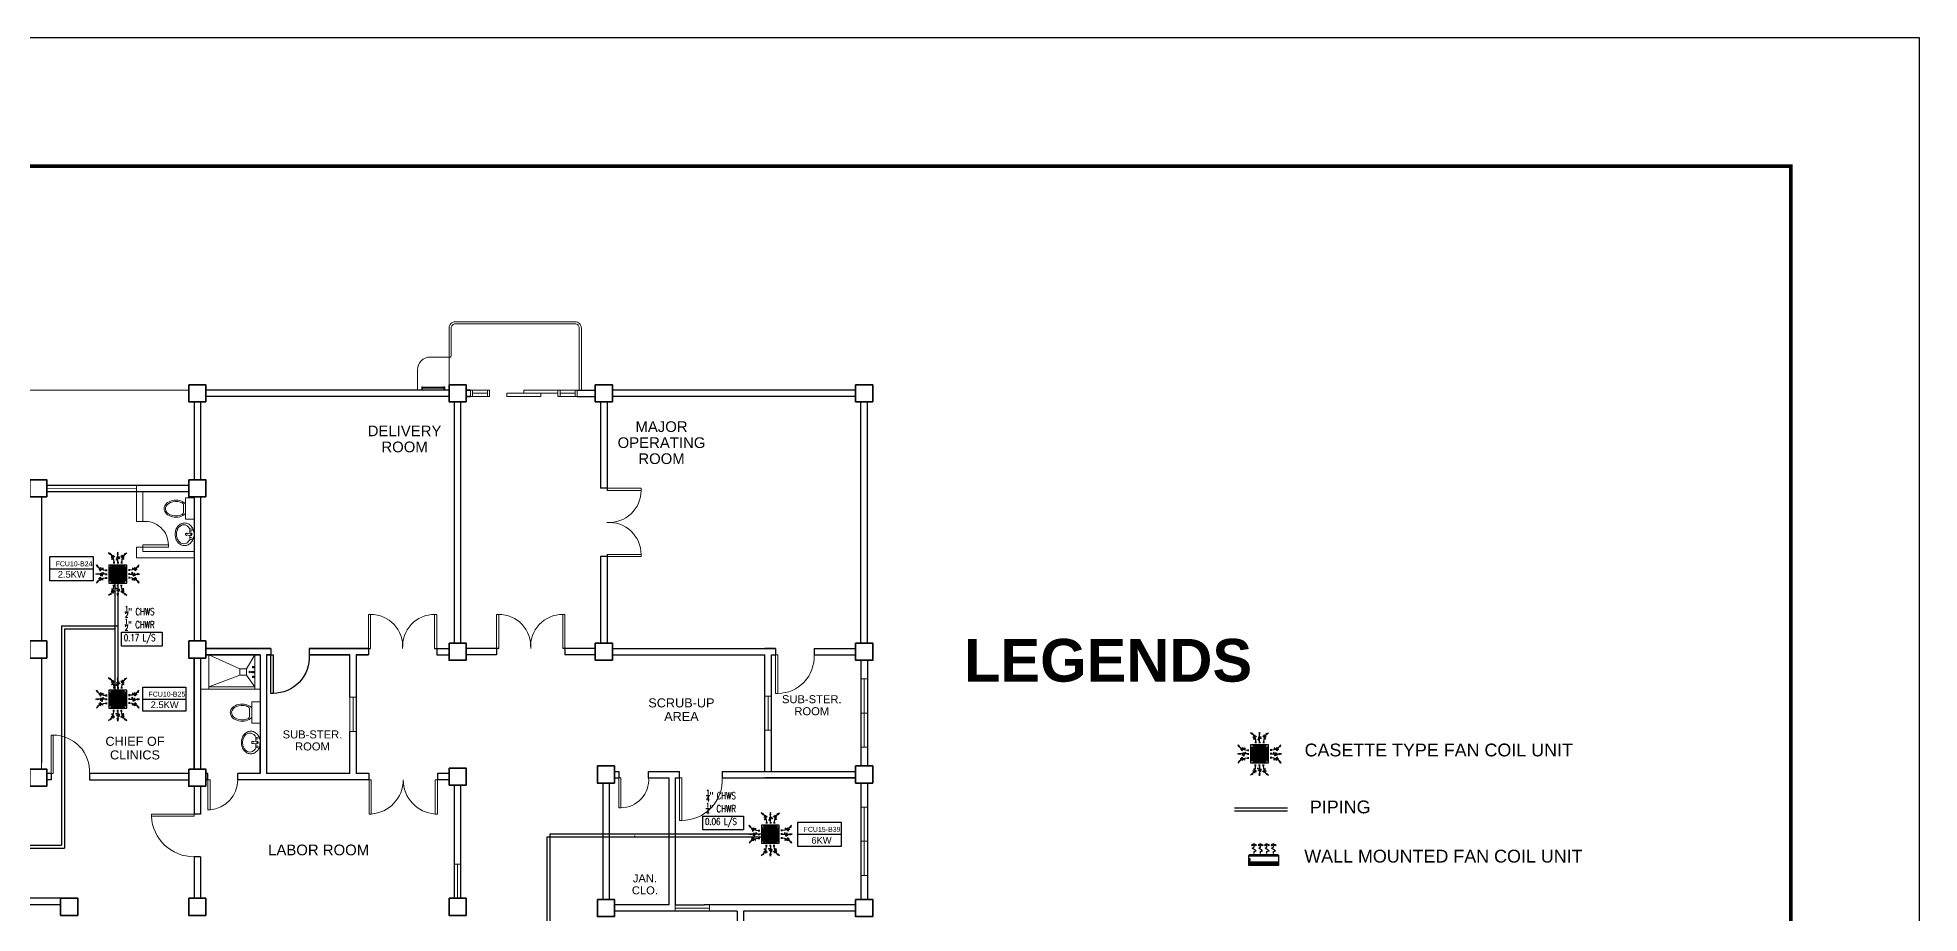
# Model space of a CAD drawing. Header units: millimetres. Extents: x 5 to 430, y 3 to 339.
# Drawn here: x 270.34 to 314.43, y 209.32 to 229.82 of the extents above; entities that cross this region are included whole.
import ezdxf

# ---------------------------------------------------------------- set-up
doc = ezdxf.new("R2010")
doc.units = ezdxf.units.MM
doc.header["$MEASUREMENT"] = 0
for name, color, linetype in [('.1', 1, 'Continuous'), ('AIR', 7, 'Continuous'), ('fcu line', 7, 'Continuous'), ('fcu return', 7, 'Continuous'), ('label', 7, 'Continuous'), ('Legends', 7, 'Continuous'), ('pipe label', 7, 'Continuous'), ('template', 7, 'Continuous')]:
    doc.layers.add(name, color=color, linetype=linetype)
doc.styles.add('Arch-Dim', font='simplex.shx', dxfattribs={"width": 0.75})
doc.styles.add('arial', font='arial.ttf')
doc.styles.get("Standard").update_dxf_attribs({"font": 'arial.ttf'})
doc.styles.add('SWISSLT175', font='swissl.ttf', dxfattribs={"height": 0.175})

# ---------------------------------------------------------------- blocks, each defined once
blk = doc.blocks.new('dr 900')
at = {"color": 8, "ltscale": 0.03}
blk.add_lwpolyline([(0, 0), (0.05, 0), (0.05, 0.9), (0, 0.9)], close=True, dxfattribs=at)
blk.add_arc((0.05, 0.049), 0.851, 356.7268, 90, dxfattribs=at)
blk = doc.blocks.new('FCU-13000P (CASSETTE SPLIT)')
at = {"layer": 'AIR', "ltscale": 3}
for p, q in [((0, 0.523), (0, 1)), ((-0.523, 0), (-1, 0)), ((-0.558, 0.193), (-0.487, 0.193)), ((-0.558, 0.162), (-0.487, 0.162)), ((-0.558, 0.016), (-0.487, 0.016)), ((-0.193, 0.558), (-0.193, 0.487)), ((-0.162, 0.558), (-0.162, 0.487)), ((-0.016, 0.558), (-0.016, 0.487)), ((0.016, 0.558), (0.016, 0.487)), ((0.162, 0.558), (0.162, 0.487)), ((0.193, 0.558), (0.193, 0.487)), ((0.558, 0.193), (0.487, 0.193)), ((0.558, 0.162), (0.487, 0.162)), ((0.558, 0.016), (0.487, 0.016)), ((0.523, 0), (1, 0)), ((-0.558, -0.016), (-0.487, -0.016)), ((-0.558, -0.162), (-0.487, -0.162)), ((-0.558, -0.193), (-0.487, -0.193)), ((-0.193, -0.558), (-0.193, -0.487)), ((-0.162, -0.558), (-0.162, -0.487)), ((-0.016, -0.558), (-0.016, -0.487)), ((0, -0.523), (0, -1)), ((0.016, -0.558), (0.016, -0.487)), ((0.162, -0.558), (0.162, -0.487)), ((0.193, -0.558), (0.193, -0.487)), ((0.558, -0.016), (0.487, -0.016)), ((0.558, -0.162), (0.487, -0.162)), ((0.558, -0.193), (0.487, -0.193))]:
    blk.add_line(p, q, dxfattribs=at)
at = {"layer": 'AIR'}
for p, q in [((0.295, -0.295), (-0.295, 0.295)), ((0.295, 0.295), (-0.295, -0.295))]:
    blk.add_line(p, q, dxfattribs=at)
at = {"layer": 'AIR', "ltscale": 3}
for points in [[(-0.335, 0.895), (-0.311, 0.932), (-0.416, 0.973)], [(-0.022, 0.89), (0.022, 0.89), (0, 1)], [(0.335, 0.895), (0.311, 0.932), (0.416, 0.973)], [(-0.89, 0.022), (-0.89, -0.022), (-1, 0)], [(-0.895, 0.335), (-0.932, 0.311), (-0.973, 0.416)], [(0.89, 0.022), (0.89, -0.022), (1, 0)], [(0.895, 0.335), (0.932, 0.311), (0.973, 0.416)], [(-0.895, -0.335), (-0.932, -0.311), (-0.973, -0.416)], [(0.895, -0.335), (0.932, -0.311), (0.973, -0.416)], [(-0.335, -0.895), (-0.311, -0.932), (-0.416, -0.973)], [(-0.022, -0.89), (0.022, -0.89), (0, -1)], [(0.335, -0.895), (0.311, -0.932), (0.416, -0.973)]]:
    blk.add_lwpolyline(points, close=True, dxfattribs=at)
at = {"layer": 'AIR'}
for points in [[(-0.323, 0.914, -0.171809), (-0.178, 0.558), (-0.178, 0.522)], [(0.323, 0.914, 0.171809), (0.178, 0.558), (0.178, 0.522)], [(-0.914, 0.323, 0.171809), (-0.558, 0.178), (-0.522, 0.178)], [(0.914, 0.323, -0.171809), (0.558, 0.178), (0.522, 0.178)], [(-0.914, -0.323, -0.171809), (-0.558, -0.178), (-0.522, -0.178)], [(-0.323, -0.914, 0.171809), (-0.178, -0.558), (-0.178, -0.522)], [(0.323, -0.914, -0.171809), (0.178, -0.558), (0.178, -0.522)], [(0.914, -0.323, 0.171809), (0.558, -0.178), (0.522, -0.178)]]:
    blk.add_lwpolyline(points, format="xyb", dxfattribs=at)
for points in [[(-0.41, -0.41), (0.41, -0.41), (0.41, 0.41), (-0.41, 0.41)], [(-0.373, 0.31), (-0.348, 0.31), (-0.348, -0.31), (-0.373, -0.31)], [(-0.31, 0.372), (0.31, 0.372), (0.31, 0.348), (-0.31, 0.348)], [(-0.26, -0.26), (0.26, -0.26), (0.26, 0.26), (-0.26, 0.26)], [(-0.21, -0.21), (0.21, -0.21), (0.21, 0.21), (-0.21, 0.21)], [(-0.16, -0.16), (0.16, -0.16), (0.16, 0.16), (-0.16, 0.16)], [(-0.11, -0.11), (0.11, -0.11), (0.11, 0.11), (-0.11, 0.11)], [(-0.06, -0.06), (0.06, -0.06), (0.06, 0.06), (-0.06, 0.06)], [(0.372, 0.31), (0.348, 0.31), (0.348, -0.31), (0.372, -0.31)], [(-0.31, -0.373), (0.31, -0.373), (0.31, -0.348), (-0.31, -0.348)]]:
    blk.add_lwpolyline(points, close=True, dxfattribs=at)
blk.add_lwpolyline([(-0.26, -0.31), (0.26, -0.31, 0.414214), (0.31, -0.26), (0.31, 0.26, 0.414214), (0.26, 0.31), (-0.26, 0.31, 0.414214), (-0.31, 0.26), (-0.31, -0.26, 0.414214)], format="xyb", close=True, dxfattribs=at)
at = {"layer": 'AIR', "ltscale": 3}
for points in [[(-0.268, 0.84), (-0.231, 0.852), (-0.134, 0.882), (-0.422, 0.704), (0.005, 0.903), (-0.358, 0.645), (-0.239, 0.678), (-0.199, 0.69)], [(0.268, 0.84), (0.231, 0.852), (0.134, 0.882), (0.422, 0.704), (-0.005, 0.903), (0.358, 0.645), (0.239, 0.678), (0.199, 0.69)], [(-0.84, 0.268), (-0.852, 0.231), (-0.882, 0.134), (-0.704, 0.422), (-0.903, -0.005), (-0.645, 0.358), (-0.678, 0.239), (-0.69, 0.199)], [(0.84, 0.268), (0.852, 0.231), (0.882, 0.134), (0.704, 0.422), (0.903, -0.005), (0.645, 0.358), (0.678, 0.239), (0.69, 0.199)], [(-0.84, -0.268), (-0.852, -0.231), (-0.882, -0.134), (-0.704, -0.422), (-0.903, 0.005), (-0.645, -0.358), (-0.678, -0.239), (-0.69, -0.199)], [(-0.268, -0.84), (-0.231, -0.852), (-0.134, -0.882), (-0.422, -0.704), (0.005, -0.903), (-0.358, -0.645), (-0.239, -0.678), (-0.199, -0.69)], [(0.268, -0.84), (0.231, -0.852), (0.134, -0.882), (0.422, -0.704), (-0.005, -0.903), (0.358, -0.645), (0.239, -0.678), (0.199, -0.69)], [(0.84, -0.268), (0.852, -0.231), (0.882, -0.134), (0.704, -0.422), (0.903, 0.005), (0.645, -0.358), (0.678, -0.239), (0.69, -0.199)]]:
    blk.add_open_spline(points, degree=3, knots=[0.0032834, 0.0032834, 0.0032834, 0.0032834, 0.0712567, 0.1924075, 0.3347111, 0.5062145, 0.5813292, 0.5813292, 0.5813292, 0.5813292], dxfattribs=at)
for points in [[(-0.8, 0), (-0.776, -0.077), (-0.755, 0.058), (-0.718, -0.098), (-0.663, 0.087), (-0.631, 0)], [(0, 0.8), (0.077, 0.776), (-0.058, 0.755), (0.098, 0.718), (-0.087, 0.663), (0, 0.631)], [(0.8, 0), (0.776, -0.077), (0.755, 0.058), (0.718, -0.098), (0.663, 0.087), (0.631, 0)], [(0, -0.8), (0.077, -0.776), (-0.058, -0.755), (0.098, -0.718), (-0.087, -0.663), (0, -0.631)]]:
    blk.add_spline(points, degree=3, dxfattribs=at)
for points in [[(-0.416, 0.973), (-0.335, 0.895), (-0.311, 0.932)], [(0, 1), (-0.022, 0.89), (0.022, 0.89)], [(0.416, 0.973), (0.335, 0.895), (0.311, 0.932)], [(-1, 0), (-0.89, 0.022), (-0.89, -0.022)], [(-0.973, 0.416), (-0.895, 0.335), (-0.932, 0.311)], [(1, 0), (0.89, 0.022), (0.89, -0.022)], [(0.973, 0.416), (0.895, 0.335), (0.932, 0.311)], [(-0.973, -0.416), (-0.895, -0.335), (-0.932, -0.311)], [(0.973, -0.416), (0.895, -0.335), (0.932, -0.311)], [(-0.416, -0.973), (-0.335, -0.895), (-0.311, -0.932)], [(0, -1), (-0.022, -0.89), (0.022, -0.89)], [(0.416, -0.973), (0.335, -0.895), (0.311, -0.932)]]:
    blk.add_solid(points, dxfattribs=at)
blk = doc.blocks.new('CARRIER-S30-32 (FCD)')
at = {"layer": 'AIR'}
for p, q in [((0.82, -0.05), (-0.83, -0.05)), ((0.82, -0.08), (-0.83, -0.08)), ((0.82, -0.1), (-0.83, -0.1)), ((0.82, -0.13), (-0.83, -0.13)), ((0.82, -0.15), (-0.83, -0.15)), ((-0.6, -0.03), (-0.6, -0.18)), ((-0.4, -0.03), (-0.4, -0.18)), ((-0.2, -0.03), (-0.2, -0.18)), ((0, -0.03), (0, -0.18)), ((0.2, -0.03), (0.2, -0.18)), ((0.4, -0.03), (0.4, -0.18)), ((0.6, -0.03), (0.6, -0.18))]:
    blk.add_line(p, q, dxfattribs=at)
for points in [[(-0.8, -0.62), (0.8, -0.62, 0.414214), (0.85, -0.57), (0.85, 0), (-0.85, 0), (-0.85, -0.57, 0.414214)], [(-0.8, -0.59), (0.8, -0.59, 0.414214), (0.82, -0.57), (0.82, -0.53), (-0.83, -0.53), (-0.83, -0.57, 0.414214)]]:
    blk.add_lwpolyline(points, format="xyb", close=True, dxfattribs=at)
for points in [[(-0.83, -0.03), (0.82, -0.03), (0.82, -0.18), (-0.83, -0.18)], [(-0.66, -1.13), (-0.56, -1.24), (-0.7, -1.18)], [(-0.46, -1.13), (-0.56, -1.24), (-0.43, -1.18)], [(-0.29, -1.13), (-0.19, -1.24), (-0.32, -1.18)], [(-0.09, -1.13), (-0.19, -1.24), (-0.05, -1.18)], [(0.09, -1.13), (0.19, -1.24), (0.05, -1.18)], [(0.29, -1.13), (0.19, -1.24), (0.32, -1.18)], [(0.46, -1.13), (0.56, -1.24), (0.43, -1.18)], [(0.66, -1.13), (0.56, -1.24), (0.7, -1.18)]]:
    blk.add_lwpolyline(points, close=True, dxfattribs=at)
for points in [[(-0.56, -0.68), (-0.56, -0.79), (-0.44, -0.84), (-0.67, -1), (-0.56, -1.04), (-0.56, -1.24)], [(-0.19, -0.68), (-0.19, -0.79), (-0.06, -0.84), (-0.29, -1), (-0.19, -1.04), (-0.19, -1.24)], [(0.19, -0.68), (0.19, -0.79), (0.31, -0.84), (0.08, -1), (0.19, -1.04), (0.19, -1.24)], [(0.56, -0.68), (0.56, -0.79), (0.69, -0.84), (0.46, -1), (0.56, -1.04), (0.56, -1.24)]]:
    blk.add_lwpolyline(points, dxfattribs=at)
for centre in [(-0.8, -0.29), (-0.8, -0.36)]:
    blk.add_circle(centre, 0.0187, dxfattribs=at)

msp = doc.modelspace()

# ---------------------------------------------------------------- linework, layer by layer
at = {"layer": '.1', "color": 0}
msp.add_line((314.427, 229.819), (215.151, 229.819), dxfattribs=at)
at = {"color": 8, "lineweight": 9}
for p, q in [((279.541, 222.344), (280.011, 222.344)), ((279.241, 221.569), (279.241, 222.044)), ((279.981, 222.171), (279.981, 221.696)), ((273.881, 221.569), (258.556, 221.569)), ((279.361, 221.647), (279.341, 221.647)), ((279.341, 221.647), (279.341, 221.567)), ((279.361, 221.567), (279.361, 221.647)), ((279.611, 221.637), (279.361, 221.637)), ((279.611, 221.617), (279.361, 221.617)), ((279.611, 221.637), (279.861, 221.637)), ((279.611, 221.617), (279.861, 221.617)), ((279.861, 221.567), (279.861, 221.647)), ((279.861, 221.647), (279.881, 221.647)), ((279.881, 221.647), (279.881, 221.567)), ((270.556, 219.344), (270.556, 219.344)), ((272.656, 219.269), (270.556, 219.271)), ((272.656, 219.194), (272.656, 219.344)), ((272.656, 219.194), (272.806, 219.194)), ((273.756, 218.703), (273.756, 218.884)), ((273.806, 219.044), (274.006, 219.044)), ((273.806, 218.544), (273.806, 219.044)), ((274.006, 219.071), (274.006, 217.794)), ((274.006, 219.044), (274.006, 218.544)), ((274.006, 218.544), (273.806, 218.544)), ((273.808, 218.208), (273.93, 218.222)), ((273.808, 218.179), (273.93, 218.166)), ((274.356, 215.369), (274.356, 214.569)), ((275.431, 215.369), (275.431, 214.569)), ((289.631, 214.606), (289.631, 215.246)), ((289.781, 214.606), (289.781, 215.246)), ((275.299, 214.949), (275.299, 214.988)), ((275.346, 214.981), (275.304, 214.99)), ((275.346, 214.956), (275.304, 214.948)), ((275.353, 214.981), (275.346, 214.981)), ((275.346, 214.981), (275.346, 214.956)), ((275.346, 214.981), (275.346, 214.956)), ((275.346, 214.956), (275.353, 214.956)), ((275.353, 214.956), (275.353, 214.981)), ((275.353, 214.976), (275.416, 214.976)), ((275.416, 214.961), (275.353, 214.961)), ((275.372, 215.096), (275.372, 215.069)), ((275.372, 215.096), (275.374, 215.096)), ((275.372, 215.069), (275.374, 215.069)), ((275.372, 214.982), (275.372, 214.976)), ((275.372, 214.982), (275.374, 214.982)), ((275.372, 214.961), (275.372, 214.956)), ((275.372, 214.956), (275.374, 214.956)), ((275.372, 214.868), (275.374, 214.868)), ((275.372, 214.868), (275.372, 214.842)), ((275.372, 214.842), (275.374, 214.842)), ((275.374, 215.096), (275.376, 215.099)), ((275.374, 215.096), (275.374, 215.069)), ((275.374, 215.069), (275.376, 215.066)), ((275.374, 214.982), (275.376, 214.985)), ((275.374, 214.982), (275.374, 214.976)), ((275.374, 214.961), (275.374, 214.956)), ((275.374, 214.956), (275.376, 214.952)), ((275.374, 214.868), (275.376, 214.872)), ((275.374, 214.868), (275.374, 214.842)), ((275.374, 214.842), (275.376, 214.838)), ((275.376, 215.099), (275.376, 215.066)), ((275.376, 215.099), (275.398, 215.099)), ((275.376, 215.066), (275.398, 215.066)), ((275.376, 214.985), (275.376, 214.976)), ((275.376, 214.985), (275.398, 214.985)), ((275.376, 214.961), (275.376, 214.952)), ((275.376, 214.952), (275.398, 214.952)), ((275.376, 214.872), (275.398, 214.872)), ((275.376, 214.872), (275.376, 214.838)), ((275.376, 214.838), (275.398, 214.838)), ((275.384, 215.096), (275.397, 215.096)), ((275.384, 215.088), (275.397, 215.088)), ((275.384, 215.076), (275.397, 215.076)), ((275.384, 215.069), (275.397, 215.069)), ((275.384, 214.982), (275.397, 214.982)), ((275.384, 214.956), (275.397, 214.956)), ((275.384, 214.868), (275.397, 214.868)), ((275.384, 214.861), (275.396, 214.861)), ((275.384, 214.849), (275.396, 214.849)), ((275.384, 214.842), (275.397, 214.842)), ((275.398, 215.099), (275.402, 215.097)), ((275.398, 215.096), (275.398, 215.088)), ((275.398, 215.069), (275.398, 215.077)), ((275.398, 215.066), (275.402, 215.068)), ((275.398, 214.985), (275.402, 214.983)), ((275.398, 214.982), (275.398, 214.976)), ((275.398, 214.956), (275.398, 214.961)), ((275.398, 214.952), (275.402, 214.954)), ((275.398, 214.872), (275.402, 214.87)), ((275.398, 214.868), (275.398, 214.861)), ((275.398, 214.842), (275.398, 214.849)), ((275.398, 214.838), (275.402, 214.841)), ((275.403, 214.983), (275.409, 214.983)), ((275.403, 214.955), (275.409, 214.955)), ((275.403, 214.869), (275.409, 214.869)), ((275.403, 214.841), (275.409, 214.841)), ((275.403, 215.096), (275.409, 215.096)), ((275.403, 215.068), (275.409, 215.068)), ((275.409, 215.096), (275.412, 215.096)), ((275.409, 215.096), (275.409, 215.068)), ((275.409, 215.068), (275.412, 215.069)), ((275.409, 214.983), (275.409, 214.976)), ((275.409, 214.983), (275.412, 214.982)), ((275.409, 214.961), (275.409, 214.955)), ((275.409, 214.955), (275.412, 214.956)), ((275.409, 214.869), (275.409, 214.841)), ((275.409, 214.869), (275.412, 214.868)), ((275.409, 214.841), (275.412, 214.842)), ((275.412, 215.096), (275.412, 215.069)), ((275.423, 215.094), (275.412, 215.094)), ((275.423, 215.071), (275.412, 215.071)), ((275.412, 214.982), (275.412, 214.976)), ((275.416, 214.98), (275.412, 214.98)), ((275.412, 214.961), (275.412, 214.956)), ((275.416, 214.957), (275.412, 214.957)), ((275.412, 214.868), (275.412, 214.842)), ((275.423, 214.867), (275.412, 214.867)), ((275.423, 214.844), (275.412, 214.844)), ((275.416, 214.951), (275.416, 214.986)), ((275.416, 214.986), (275.425, 214.986)), ((275.416, 214.976), (275.416, 214.961)), ((275.425, 214.951), (275.416, 214.951)), ((275.43, 215.099), (275.423, 215.096)), ((275.423, 215.096), (275.423, 215.069)), ((275.43, 215.065), (275.423, 215.069)), ((275.43, 214.872), (275.423, 214.869)), ((275.423, 214.869), (275.423, 214.842)), ((275.43, 214.838), (275.423, 214.842)), ((275.425, 214.986), (275.431, 214.998)), ((275.425, 214.951), (275.425, 214.986)), ((275.425, 214.986), (275.425, 214.951)), ((275.431, 214.94), (275.425, 214.951)), ((275.43, 215.099), (275.43, 215.065)), ((275.43, 215.099), (275.431, 215.099)), ((275.43, 215.065), (275.431, 215.065)), ((275.43, 214.872), (275.431, 214.872)), ((275.43, 214.872), (275.43, 214.838)), ((275.43, 214.838), (275.431, 214.838)), ((275.431, 215.099), (275.431, 215.065)), ((275.431, 214.998), (275.431, 214.94)), ((275.431, 214.872), (275.431, 214.838)), ((289.631, 214.008), (289.631, 214.808)), ((289.631, 214.808), (289.781, 214.808)), ((289.706, 214.808), (289.706, 213.208)), ((289.781, 214.808), (289.781, 213.208)), ((274.356, 214.569), (274.156, 214.569)), ((275.556, 214.269), (275.356, 214.269)), ((275.356, 214.269), (275.356, 213.769)), ((275.556, 213.769), (275.556, 214.269)), ((277.656, 213.568), (277.656, 214.381)), ((277.806, 214.381), (277.656, 214.381)), ((277.731, 214.381), (277.731, 213.581)), ((277.806, 213.981), (277.806, 214.481)), ((287.381, 213.593), (287.381, 214.469)), ((287.531, 214.406), (287.381, 214.406)), ((287.456, 214.406), (287.456, 213.606)), ((287.531, 214.006), (287.531, 214.506)), ((289.631, 213.406), (289.631, 214.606)), ((289.781, 213.47), (289.781, 214.67)), ((289.781, 213.406), (289.781, 214.606)), ((275.306, 214.109), (275.306, 213.928)), ((277.806, 213.981), (277.806, 213.481)), ((287.531, 214.006), (287.531, 213.506)), ((289.631, 214.008), (289.781, 214.008)), ((275.356, 213.769), (275.556, 213.769)), ((277.806, 213.581), (277.656, 213.581)), ((287.531, 213.606), (287.381, 213.606)), ((275.358, 213.333), (275.48, 213.347)), ((275.358, 213.304), (275.48, 213.291)), ((289.781, 213.208), (289.631, 213.208)), ((270.431, 212.696), (270.431, 212.844)), ((289.631, 211.731), (289.631, 212.371)), ((289.781, 211.731), (289.781, 212.371)), ((289.631, 211.008), (289.631, 211.808)), ((289.631, 211.808), (289.781, 211.808)), ((289.631, 211.731), (289.631, 210.531)), ((289.706, 211.808), (289.706, 210.208)), ((289.781, 211.808), (289.781, 210.208)), ((289.781, 211.731), (289.781, 210.531)), ((289.781, 210.47), (289.781, 211.67)), ((289.631, 211.008), (289.781, 211.008)), ((280.256, 210.472), (280.106, 210.472)), ((280.181, 210.472), (280.181, 209.672)), ((289.781, 210.208), (289.631, 210.208)), ((280.256, 209.672), (280.106, 209.672)), ((285.281, 209.369), (285.281, 209.519)), ((286.081, 209.444), (285.281, 209.444)), ((286.081, 209.369), (286.081, 209.519))]:
    msp.add_line(p, q, dxfattribs=at)
at = {"color": 8, "lineweight": 25}
for p, q in [((279.981, 221.569), (274.281, 221.569)), ((279.981, 221.419), (274.281, 221.419)), ((280.381, 221.569), (280.481, 221.569)), ((280.381, 221.569), (280.481, 221.569)), ((280.481, 221.569), (280.381, 221.569)), ((280.381, 221.419), (280.481, 221.419)), ((280.481, 221.419), (280.381, 221.419)), ((282.981, 221.569), (283.406, 221.569)), ((282.981, 221.419), (283.406, 221.419)), ((289.506, 221.569), (283.806, 221.569)), ((289.506, 221.419), (283.806, 221.419)), ((274.006, 221.296), (274.006, 219.471)), ((274.156, 221.296), (274.156, 219.471)), ((280.106, 215.646), (280.106, 221.296)), ((280.256, 215.646), (280.256, 221.296)), ((283.531, 221.296), (283.531, 219.271)), ((283.681, 221.296), (283.681, 219.221)), ((289.631, 215.646), (289.631, 221.296)), ((289.781, 215.646), (289.781, 221.296)), ((270.556, 219.344), (273.881, 219.344)), ((270.556, 219.194), (273.881, 219.194)), ((283.681, 219.271), (283.531, 219.271)), ((270.431, 219.071), (270.431, 215.696)), ((274.006, 219.071), (274.006, 215.696)), ((274.156, 219.071), (274.156, 215.696)), ((274.156, 219.071), (274.156, 215.696)), ((274.006, 217.644), (274.006, 215.696)), ((283.531, 217.671), (283.531, 215.646)), ((283.681, 217.671), (283.531, 217.671)), ((283.681, 217.721), (283.681, 215.646)), ((270.431, 215.296), (270.431, 212.844)), ((274.006, 215.296), (274.006, 212.696)), ((274.006, 212.696), (274.006, 215.296)), ((274.156, 215.296), (274.156, 212.696)), ((274.156, 215.296), (274.156, 212.696)), ((274.281, 215.519), (275.806, 215.519)), ((275.806, 215.519), (274.281, 215.519)), ((274.281, 215.369), (275.556, 215.369)), ((275.556, 215.369), (274.281, 215.369)), ((275.556, 215.369), (275.556, 212.594)), ((275.706, 215.369), (275.806, 215.369)), ((275.706, 215.369), (275.706, 212.594)), ((275.806, 215.369), (275.706, 215.369)), ((275.806, 215.519), (275.806, 215.369)), ((276.706, 215.519), (278.143, 215.519)), ((278.106, 215.519), (276.706, 215.519)), ((276.706, 215.519), (276.706, 215.369)), ((276.706, 215.369), (277.656, 215.369)), ((277.656, 215.369), (276.706, 215.369)), ((277.656, 214.381), (277.656, 215.369)), ((277.806, 215.369), (278.093, 215.369)), ((278.093, 215.369), (277.806, 215.369)), ((277.806, 215.369), (277.806, 212.594)), ((278.093, 215.519), (278.093, 215.369)), ((279.643, 215.519), (279.981, 215.519)), ((279.693, 215.519), (279.693, 215.369)), ((279.693, 215.369), (279.981, 215.369)), ((281.143, 215.519), (280.381, 215.519)), ((281.093, 215.369), (280.381, 215.369)), ((281.093, 215.519), (281.093, 215.369)), ((283.406, 215.519), (282.643, 215.519)), ((282.693, 215.519), (282.693, 215.369)), ((283.406, 215.369), (282.693, 215.369)), ((283.806, 215.519), (287.631, 215.519)), ((283.806, 215.369), (287.381, 215.369)), ((283.981, 215.519), (287.631, 215.519)), ((283.981, 215.369), (287.381, 215.369)), ((287.631, 215.519), (287.381, 215.519)), ((287.381, 212.644), (287.381, 215.369)), ((287.381, 214.394), (287.381, 215.369)), ((287.531, 215.369), (287.631, 215.369)), ((287.531, 215.369), (287.631, 215.369)), ((287.531, 212.644), (287.531, 215.369)), ((287.531, 214.394), (287.531, 215.369)), ((287.631, 215.519), (287.631, 215.369)), ((288.531, 215.519), (289.506, 215.519)), ((288.531, 215.519), (289.506, 215.519)), ((288.531, 215.519), (288.531, 215.369)), ((288.531, 215.369), (289.506, 215.369)), ((288.531, 215.369), (289.506, 215.369)), ((289.631, 215.246), (289.631, 212.771)), ((289.781, 215.246), (289.781, 212.771)), ((277.656, 212.594), (277.656, 213.568)), ((289.631, 213.406), (289.631, 212.771)), ((289.781, 213.406), (289.781, 212.771)), ((275.556, 212.594), (275.556, 213.319)), ((270.656, 212.594), (270.556, 212.594)), ((270.556, 212.594), (270.556, 212.594)), ((270.656, 212.594), (270.656, 212.444)), ((273.881, 212.594), (271.556, 212.594)), ((271.556, 212.594), (271.556, 212.444)), ((274.331, 212.594), (274.281, 212.594)), ((274.331, 212.444), (274.331, 212.594)), ((275.556, 212.594), (275.031, 212.594)), ((275.556, 212.594), (275.456, 212.594)), ((277.656, 212.594), (275.706, 212.594)), ((278.106, 212.594), (277.806, 212.594)), ((278.106, 212.444), (278.106, 212.594)), ((279.981, 212.594), (279.706, 212.594)), ((279.706, 212.594), (279.706, 212.444)), ((283.856, 212.644), (283.956, 212.644)), ((283.856, 212.644), (283.956, 212.644)), ((283.856, 212.494), (283.956, 212.494)), ((283.856, 212.494), (283.956, 212.494)), ((284.656, 212.644), (285.381, 212.644)), ((284.656, 212.494), (284.656, 212.644)), ((284.656, 212.494), (285.131, 212.494)), ((284.731, 212.644), (285.381, 212.644)), ((284.731, 212.494), (285.131, 212.494)), ((285.281, 212.494), (285.381, 212.494)), ((285.281, 212.494), (285.381, 212.494)), ((285.381, 212.494), (285.381, 212.644)), ((285.381, 212.494), (285.381, 212.644)), ((286.381, 212.644), (287.381, 212.644)), ((286.381, 212.644), (287.381, 212.644)), ((286.381, 212.644), (286.381, 212.494)), ((286.381, 212.494), (289.506, 212.494)), ((286.381, 212.494), (289.506, 212.494)), ((287.381, 212.644), (289.506, 212.644)), ((289.506, 212.494), (287.381, 212.494)), ((287.531, 212.644), (289.506, 212.644)), ((270.656, 212.444), (270.556, 212.444)), ((270.556, 212.444), (270.556, 212.444)), ((271.556, 212.444), (273.881, 212.444)), ((274.006, 212.296), (274.006, 211.644)), ((274.156, 212.296), (274.156, 211.644)), ((274.331, 212.444), (274.281, 212.444)), ((278.106, 212.444), (275.031, 212.444)), ((279.981, 212.444), (279.706, 212.444)), ((280.106, 209.672), (280.106, 212.321)), ((280.256, 209.672), (280.256, 212.321)), ((289.631, 212.371), (289.631, 209.646)), ((289.781, 212.371), (289.781, 209.646)), ((274.156, 211.644), (274.006, 211.644)), ((274.006, 210.644), (274.006, 209.672)), ((274.156, 210.644), (274.006, 210.644)), ((274.156, 210.644), (274.156, 209.672)), ((289.631, 210.531), (289.631, 209.646)), ((289.781, 210.531), (289.781, 209.646)), ((270.881, 209.522), (269.2, 209.522)), ((270.881, 209.672), (269.25, 209.672)), ((285.131, 209.519), (283.856, 209.519)), ((285.281, 209.519), (285.957, 209.519)), ((289.506, 209.519), (285.957, 209.519)), ((285.081, 209.369), (283.856, 209.369)), ((285.957, 209.369), (285.081, 209.369)), ((286.731, 209.369), (285.957, 209.369)), ((286.731, 209.369), (286.731, 207.544)), ((289.506, 209.369), (286.881, 209.369)), ((286.881, 209.369), (286.881, 207.544))]:
    msp.add_line(p, q, dxfattribs=at)
at = {"color": 8, "lineweight": 13}
for p, q in [((280.481, 221.569), (280.481, 221.419)), ((280.881, 221.569), (280.531, 221.569)), ((280.531, 221.494), (280.881, 221.494)), ((280.881, 221.419), (280.531, 221.419)), ((282.581, 221.569), (282.931, 221.569)), ((282.931, 221.494), (282.581, 221.494)), ((282.581, 221.419), (282.931, 221.419)), ((274.331, 212.444), (274.331, 211.744)), ((274.331, 212.444), (274.381, 212.444)), ((274.381, 211.744), (274.381, 212.444)), ((278.106, 212.444), (278.106, 211.644)), ((278.156, 212.444), (278.106, 212.444)), ((278.156, 211.644), (278.156, 212.444)), ((279.656, 211.644), (279.656, 212.444)), ((279.656, 212.444), (279.706, 212.444)), ((279.706, 212.444), (279.706, 211.644)), ((274.006, 211.644), (273.006, 211.644)), ((273.006, 211.644), (273.006, 211.594)), ((274.006, 211.594), (274.006, 211.644)), ((274.331, 211.744), (274.381, 211.744)), ((278.106, 211.644), (278.156, 211.644)), ((279.706, 211.644), (279.656, 211.644)), ((273.006, 211.594), (274.006, 211.594))]:
    msp.add_line(p, q, dxfattribs=at)
at = {"color": 8, "lineweight": 9, "ltscale": 0.4}
for p, q in [((272.656, 218.494), (272.656, 219.194)), ((272.806, 218.494), (272.806, 219.194)), ((272.806, 218.494), (272.656, 218.494)), ((272.806, 217.894), (272.656, 217.894)), ((272.656, 217.894), (272.656, 217.644)), ((272.806, 217.894), (272.806, 217.794)), ((274.006, 217.794), (272.806, 217.794)), ((274.006, 217.794), (272.806, 217.794)), ((274.006, 217.644), (272.656, 217.644))]:
    msp.add_line(p, q, dxfattribs=at)
at = {"color": 8, "lineweight": 13, "ltscale": 0.4}
msp.add_line((272.806, 217.944), (272.806, 217.894), dxfattribs=at)
at = {"color": 8, "lineweight": 9, "ltscale": 0.3}
for p, q in [((275.081, 215.044), (274.356, 215.369)), ((275.231, 215.044), (275.431, 215.369)), ((275.081, 214.894), (274.356, 214.619)), ((275.231, 214.894), (275.431, 214.619))]:
    msp.add_line(p, q, dxfattribs=at)
at = {"color": 8, "lineweight": 25, "ltscale": 0.3}
for p, q in [((275.031, 212.444), (275.031, 212.594)), ((283.956, 212.644), (283.956, 212.494)), ((285.131, 212.494), (285.131, 209.519)), ((285.281, 212.494), (285.281, 209.519)), ((283.581, 212.371), (283.581, 209.646)), ((283.731, 212.371), (283.731, 209.646))]:
    msp.add_line(p, q, dxfattribs=at)
at = {"color": 8, "lineweight": 9, "transparency": 33554687}
for points in [[(283.081, 221.569), (283.081, 223.019, 0.414214), (282.931, 223.169), (280.131, 223.169, 0.414214), (279.981, 223.019), (279.981, 221.694), (279.981, 222.344)], [(283.031, 221.569), (283.031, 223.019, 0.414214), (282.931, 223.119), (280.131, 223.119, 0.414214), (280.031, 223.019), (280.031, 222.364)]]:
    msp.add_lwpolyline(points, format="xyb", dxfattribs=at)
at = {"color": 8, "lineweight": 35}
for points in [[(273.881, 221.696), (274.281, 221.696), (274.281, 221.296), (273.881, 221.296)], [(279.981, 221.696), (280.381, 221.696), (280.381, 221.296), (279.981, 221.296)], [(283.406, 221.696), (283.806, 221.696), (283.806, 221.296), (283.406, 221.296)], [(289.506, 221.696), (289.906, 221.696), (289.906, 221.296), (289.506, 221.296)], [(270.156, 219.471), (270.556, 219.471), (270.556, 219.071), (270.156, 219.071)], [(273.881, 219.471), (274.281, 219.471), (274.281, 219.071), (273.881, 219.071)], [(270.156, 215.696), (270.556, 215.696), (270.556, 215.296), (270.156, 215.296)], [(273.881, 215.696), (274.281, 215.696), (274.281, 215.296), (273.881, 215.296)], [(279.981, 215.646), (280.381, 215.646), (280.381, 215.246), (279.981, 215.246)], [(283.406, 215.646), (283.806, 215.646), (283.806, 215.246), (283.406, 215.246)], [(289.506, 215.646), (289.906, 215.646), (289.906, 215.246), (289.506, 215.246)], [(270.156, 212.696), (270.556, 212.696), (270.556, 212.296), (270.156, 212.296)], [(273.881, 212.696), (274.281, 212.696), (274.281, 212.296), (273.881, 212.296)], [(279.981, 212.721), (280.381, 212.721), (280.381, 212.321), (279.981, 212.321)], [(283.456, 212.771), (283.856, 212.771), (283.856, 212.371), (283.456, 212.371)], [(289.506, 212.771), (289.906, 212.771), (289.906, 212.371), (289.506, 212.371)], [(270.881, 209.672), (271.281, 209.672), (271.281, 209.272), (270.881, 209.272)], [(273.881, 209.672), (274.281, 209.672), (274.281, 209.272), (273.881, 209.272)], [(279.981, 209.672), (280.381, 209.672), (280.381, 209.272), (279.981, 209.272)], [(283.456, 209.646), (283.856, 209.646), (283.856, 209.246), (283.456, 209.246)], [(289.506, 209.646), (289.906, 209.646), (289.906, 209.246), (289.506, 209.246)]]:
    msp.add_lwpolyline(points, close=True, dxfattribs=at)
at = {"color": 8, "lineweight": 13}
for points in [[(280.531, 221.569), (280.531, 221.419), (280.481, 221.419), (280.481, 221.569)], [(280.931, 221.569), (280.931, 221.419), (280.881, 221.419), (280.881, 221.569)], [(282.131, 221.494), (281.331, 221.494), (281.331, 221.419), (282.131, 221.419)], [(282.531, 221.569), (281.731, 221.569), (281.731, 221.494), (282.531, 221.494)], [(282.531, 221.569), (282.531, 221.419), (282.581, 221.419), (282.581, 221.569)], [(282.931, 221.569), (282.931, 221.419), (282.981, 221.419), (282.981, 221.569)], [(285.381, 212.494), (285.431, 212.494), (285.431, 211.494), (285.381, 211.494)]]:
    msp.add_lwpolyline(points, close=True, dxfattribs=at)
at = {"color": 8, "lineweight": 9}
for points in [[(270.556, 219.344), (272.656, 219.344), (272.656, 219.194), (270.556, 219.194)], [(289.631, 214.808), (289.781, 214.808), (289.781, 213.208), (289.631, 213.208)], [(277.656, 214.381), (277.806, 214.381), (277.806, 213.581), (277.656, 213.581)], [(277.656, 214.381), (277.806, 214.381), (277.806, 213.581), (277.656, 213.581)], [(287.381, 214.406), (287.531, 214.406), (287.531, 213.606), (287.381, 213.606)], [(289.631, 211.808), (289.781, 211.808), (289.781, 210.208), (289.631, 210.208)], [(280.106, 210.472), (280.256, 210.472), (280.256, 209.672), (280.106, 209.672)], [(285.281, 209.519), (286.081, 209.519), (286.081, 209.369), (285.281, 209.369)]]:
    msp.add_lwpolyline(points, close=True, dxfattribs=at)
at = {"color": 8, "lineweight": 13, "ltscale": 0.03}
for points in [[(283.681, 219.271), (283.681, 219.221), (284.481, 219.221), (284.481, 219.271)], [(272.806, 217.894), (272.806, 217.944), (273.406, 217.944), (273.406, 217.894)], [(283.681, 217.671), (283.681, 217.721), (284.481, 217.721), (284.481, 217.671)], [(278.093, 215.519), (278.143, 215.519), (278.143, 216.319), (278.093, 216.319)], [(279.693, 215.519), (279.643, 215.519), (279.643, 216.319), (279.693, 216.319)], [(281.093, 215.519), (281.143, 215.519), (281.143, 216.319), (281.093, 216.319)], [(282.693, 215.519), (282.643, 215.519), (282.643, 216.319), (282.693, 216.319)], [(287.631, 215.369), (287.681, 215.369), (287.681, 214.469), (287.631, 214.469)], [(270.656, 212.594), (270.706, 212.594), (270.706, 213.494), (270.656, 213.494)], [(283.956, 212.494), (284.006, 212.494), (284.006, 211.794), (283.956, 211.794)]]:
    msp.add_lwpolyline(points, close=True, dxfattribs=at)
at = {"color": 8, "lineweight": 9}
for points in [[(273.785, 217.929, -0.11576), (273.702, 217.948, -0.104047), (273.629, 218.006, -0.090875), (273.581, 218.09, -0.083344), (273.564, 218.194, -0.083344), (273.581, 218.297, -0.090875), (273.629, 218.381, -0.104047), (273.702, 218.44, -0.11576), (273.785, 218.459, -0.11576), (273.867, 218.44, -0.104047), (273.941, 218.381, -0.090875), (273.989, 218.297, -0.083344), (274.006, 218.194, -0.083344), (273.989, 218.09, -0.090875), (273.941, 218.006, -0.104047), (273.867, 217.948, -0.11576)], [(275.335, 213.584, 0.11576), (275.252, 213.565, 0.104047), (275.179, 213.506, 0.090875), (275.131, 213.422, 0.083344), (275.114, 213.319, 0.083344), (275.131, 213.215, 0.090875), (275.179, 213.131, 0.104047), (275.252, 213.073, 0.11576), (275.335, 213.054, 0.11576), (275.417, 213.073, 0.104047), (275.491, 213.131, 0.090875), (275.539, 213.215, 0.083344), (275.556, 213.319, 0.083344), (275.539, 213.422, 0.090875), (275.491, 213.506, 0.104047), (275.417, 213.565, 0.11576)]]:
    msp.add_lwpolyline(points, format="xyb", close=True, dxfattribs=at)
for points in [[(273.764, 217.971, -0.124838), (273.701, 217.987, -0.105788), (273.644, 218.037, -0.086697), (273.607, 218.106, -0.076776), (273.594, 218.194, -0.076776), (273.607, 218.281, -0.086697), (273.644, 218.351, -0.105788), (273.701, 218.4, -0.124838), (273.764, 218.416, -0.124838), (273.827, 218.4, -0.105788), (273.884, 218.351, -0.040067), (273.904, 218.32), (273.904, 218.218, -0.040067)], [(273.904, 218.169), (273.904, 218.067, -0.040067), (273.884, 218.037, -0.105788), (273.827, 217.987, -0.124838), (273.764, 217.971, -0.124838)], [(275.314, 213.541, 0.124838), (275.251, 213.525, 0.105788), (275.194, 213.476, 0.086697), (275.157, 213.406, 0.076776), (275.144, 213.319, 0.076776), (275.157, 213.231, 0.086697), (275.194, 213.162, 0.105788), (275.251, 213.112, 0.124838), (275.314, 213.096, 0.124838), (275.377, 213.112, 0.105788), (275.434, 213.162, 0.040067), (275.454, 213.192), (275.454, 213.294, 0.040067)], [(275.454, 213.343), (275.454, 213.445, 0.040067), (275.434, 213.476, 0.105788), (275.377, 213.525, 0.124838), (275.314, 213.541, 0.124838)]]:
    msp.add_lwpolyline(points, format="xyb", dxfattribs=at)
at = {"color": 8, "lineweight": 9, "ltscale": 0.03}
msp.add_lwpolyline([(275.231, 214.894), (275.231, 215.044), (275.081, 215.044), (275.081, 214.894)], close=True, dxfattribs=at)
at = {"color": 8, "lineweight": 9, "ltscale": 0.3}
msp.add_lwpolyline([(275.431, 214.619), (274.356, 214.619), (274.356, 214.569), (275.556, 214.569), (275.556, 214.569)], dxfattribs=at)
at = {"color": 8, "lineweight": 9}
for centre, radius in [((273.933, 218.295), 0.0255), ((273.933, 218.092), 0.0255), ((273.939, 218.194), 0.0095), ((275.483, 213.42), 0.0255), ((275.483, 213.217), 0.0255), ((275.489, 213.319), 0.0095)]:
    msp.add_circle(centre, radius, dxfattribs=at)
for centre, radius, start, end in [((279.541, 222.044), 0.3, 90, 180), ((280.011, 222.364), 0.02, 270, 0), ((273.706, 218.884), 0.05, 0, 61.9916), ((273.706, 218.703), 0.05, 298.1501, 0), ((273.831, 218.194), 0.025, 161.3793, 198.6207), ((273.902, 218.194), 0.0948, 171.2026, 188.7974), ((273.831, 218.194), 0.025, 48.7978, 143.6932), ((273.831, 218.194), 0.025, 216.3068, 311.2022), ((273.933, 218.194), 0.028, 263.7545, 96.2455), ((275.256, 213.928), 0.05, 298.0084, 360), ((275.256, 214.109), 0.05, 0, 61.8499), ((275.381, 213.319), 0.025, 161.3793, 198.6207), ((275.452, 213.319), 0.0948, 171.2026, 188.7974), ((275.381, 213.319), 0.025, 48.7978, 143.6932), ((275.381, 213.319), 0.025, 216.3068, 311.2022), ((275.483, 213.319), 0.028, 263.7545, 96.2455)]:
    msp.add_arc(centre, radius, start, end, dxfattribs=at)
at = {"color": 8, "lineweight": 13, "ltscale": 0.03}
for centre, radius, start, end in [((283.729, 219.221), 0.752, 266.3048, 0), ((272.854, 217.944), 0.552, 0, 94.9791), ((283.729, 217.721), 0.752, 0, 93.6952), ((278.143, 215.567), 0.752, 356.3048, 90), ((279.643, 215.567), 0.752, 90, 183.6952), ((281.143, 215.567), 0.752, 356.3048, 90), ((282.643, 215.567), 0.752, 90, 183.6952), ((287.681, 215.32), 0.851, 270, 3.2732), ((270.706, 212.642), 0.851, 356.7268, 90), ((284.006, 212.446), 0.652, 270, 4.2422)]:
    msp.add_arc(centre, radius, start, end, dxfattribs=at)
at = {"color": 8, "lineweight": 13}
for centre, radius, start, end in [((285.431, 212.445), 0.951, 270, 2.9376), ((274.331, 212.444), 0.7, 274.096, 0), ((278.106, 212.444), 0.8, 273.5833, 360), ((279.706, 212.444), 0.8, 180, 266.4167), ((274.006, 211.644), 1, 182.866, 270)]:
    msp.add_arc(centre, radius, start, end, dxfattribs=at)
at = {"color": 8, "lineweight": 9, "extrusion": (0, 0, -1)}
msp.add_ellipse((273.581, 218.794), major_axis=(0.275, 0), ratio=0.727273, start_param=0.612555, end_param=5.670631, dxfattribs=at)
at = {"color": 8, "lineweight": 9, "extrusion": (-2.88216e-41, -4.99074e-41, -1)}
msp.add_ellipse((275.302, 214.986), major_axis=(-0.00268, 0.00268), ratio=1, start_param=6.066732, end_param=7.436794, dxfattribs=at)
at = {"color": 8, "lineweight": 9}
for centre, major_axis, ratio, start_param, end_param in [((275.302, 214.951), (-0.00268, 0.00268), 1, 1.354119, 2.724181), ((275.385, 215.108), (0.00896, 0.00896), 1, 3.15309, 3.864175), ((275.38, 215.082), (0.00268, 0.00268), 1, 1.643677, 3.068487), ((275.385, 215.057), (-0.00896, 0.00896), 1, -0.722807, -0.011722), ((275.385, 214.995), (0.00896, 0.00896), 1, 3.15309, 3.864175), ((275.385, 214.943), (0.00896, 0.00896), 1, 0.847989, 1.559075), ((275.385, 214.881), (0.00896, 0.00896), 1, 3.15309, 3.864175), ((275.38, 214.855), (0.00268, 0.00268), 1, 1.643677, 3.068487), ((275.385, 214.829), (-0.00896, 0.00896), 1, -0.722807, -0.011722), ((275.385, 215.078), (0.00738, 0.00738), 1, 0.858879, 1.643677), ((275.385, 215.087), (-0.00738, 0.00738), 1, 1.497691, 2.282489), ((275.385, 214.851), (0.00738, 0.00738), 1, 0.858879, 1.643677), ((275.385, 214.86), (-0.00738, 0.00738), 1, 1.497691, 2.282489), ((275.396, 214.857), (0.00268, 0.00268), 1, 0.157647, 0.785286), ((275.396, 214.853), (0.00268, 0.00268), 1, 3.926878, 4.554518), ((275.397, 215.099), (-0.00268, 0.00268), 1, 2.356082, 2.983721), ((275.397, 215.085), (0.00268, 0.00268), 1, 0.157647, 0.785286), ((275.397, 215.08), (0.00268, 0.00268), 1, 3.926878, 4.554518), ((275.397, 215.066), (-0.00268, 0.00268), 1, -1.41315, -0.785511), ((275.397, 214.986), (0.00268, 0.00268), 1, 3.926878, 4.554518), ((275.397, 214.952), (0.00268, 0.00268), 1, 0.157647, 0.785286), ((275.397, 214.872), (-0.00268, 0.00268), 1, 2.356082, 2.983721), ((275.397, 214.838), (-0.00268, 0.00268), 1, -1.41315, -0.785511), ((275.391, 215.111), (-0.0118, 0.0118), 1, 2.876824, 3.009049), ((275.391, 215.078), (-0.00887, 0.00887), 1, 4.509022, 4.870036), ((275.391, 215.087), (-0.00887, 0.00887), 1, 2.983721, 3.344735), ((275.391, 215.054), (0.0118, 0.0118), 1, 0.132318, 0.264544), ((275.391, 214.997), (-0.0118, 0.0118), 1, 2.876824, 3.009049), ((275.391, 214.941), (-0.0118, 0.0118), 1, -1.438478, -1.306252), ((275.391, 214.883), (0.0118, 0.0118), 1, 4.44762, 4.579846), ((275.391, 214.85), (-0.00887, 0.00887), 1, 4.509022, 4.870036), ((275.391, 214.86), (-0.00887, 0.00887), 1, 2.983721, 3.344735), ((275.391, 214.827), (0.0118, 0.0118), 1, 0.132318, 0.264544), ((275.403, 215.1), (-0.00268, 0.00268), 1, 1.862141, 2.356082), ((275.399, 215.082), (0.00268, 0.00268), 1, 4.915531, 6.079819), ((275.403, 215.065), (-0.00268, 0.00268), 1, -0.785511, -0.291569), ((275.403, 214.987), (0.00268, 0.00268), 1, 3.432937, 3.926878), ((275.403, 214.951), (0.00268, 0.00268), 1, 0.785286, 1.279227), ((275.403, 214.873), (-0.00268, 0.00268), 1, 1.862141, 2.356082), ((275.399, 214.855), (0.00268, 0.00268), 1, 4.915531, 6.079819), ((275.403, 214.837), (-0.00268, 0.00268), 1, -0.785511, -0.291569), ((275.131, 214.019), (0.275, 0), 0.727273, 0.612555, 5.670631)]:
    msp.add_ellipse(centre, major_axis=major_axis, ratio=ratio, start_param=start_param, end_param=end_param, dxfattribs=at)
for points in [[(273.73, 218.659), (273.713, 218.65), (273.695, 218.643), (273.604, 218.616), (273.517, 218.621), (273.385, 218.679), (273.344, 218.729), (273.33, 218.827), (273.356, 218.879), (273.467, 218.953), (273.551, 218.971), (273.665, 218.956), (273.7, 218.944), (273.729, 218.928)], [(275.28, 214.154), (275.263, 214.162), (275.245, 214.17), (275.154, 214.197), (275.067, 214.192), (274.935, 214.134), (274.894, 214.084), (274.88, 213.986), (274.906, 213.933), (275.017, 213.859), (275.101, 213.842), (275.215, 213.857), (275.25, 213.869), (275.279, 213.884)]]:
    msp.add_open_spline(points, degree=3, knots=[0.937253, 0.937253, 0.937253, 0.937253, 1.185372, 1.185372, 2.113864, 2.113864, 3.042356, 3.042356, 3.970847, 3.970847, 4.899339, 4.899339, 5.346062, 5.346062, 5.346062, 5.346062], dxfattribs=at)
for p in [(274.006, 217.069), (289.631, 214.07), (289.631, 214.006), (289.631, 211.07)]:
    msp.add_point(p, dxfattribs=at)
at = {"color": 8, "lineweight": 9, "ltscale": 0.3}
msp.add_point((284.331, 211.131), dxfattribs=at)
at = {"layer": 'fcu line', "linetype": 'Continuous'}
for p, q in [((272.218, 217.263), (272.218, 214.333)), ((270.897, 216.048), (270.897, 210.919)), ((270.897, 216.048), (272.218, 216.048)), ((299.627, 211.786), (298.382, 211.786)), ((282.343, 211.172), (282.343, 191.643)), ((287.508, 211.172), (282.343, 211.172)), ((247.566, 210.919), (270.897, 210.919))]:
    msp.add_line(p, q, dxfattribs=at)
at = {"layer": 'fcu return', "linetype": 'Continuous'}
for p, q in [((272.148, 217.263), (272.148, 214.333)), ((270.967, 215.978), (270.967, 210.849)), ((270.967, 215.978), (272.148, 215.978)), ((299.627, 211.716), (298.382, 211.716)), ((247.566, 210.849), (270.967, 210.849)), ((282.273, 211.102), (282.273, 191.713)), ((287.508, 211.102), (282.273, 211.102))]:
    msp.add_line(p, q, dxfattribs=at)
at = {"layer": 'Legends', "linetype": 'Continuous', "lineweight": 25}
for p, q in [((270.627, 217.386), (271.639, 217.386)), ((272.803, 214.334), (273.815, 214.334)), ((288.152, 211.17), (289.164, 211.17))]:
    msp.add_line(p, q, dxfattribs=at)
at = {"layer": 'Legends'}
for points in [[(270.627, 217.67), (271.639, 217.67), (271.639, 217.102), (270.627, 217.102)], [(272.803, 214.618), (273.815, 214.618), (273.815, 214.05), (272.803, 214.05)], [(288.152, 211.454), (289.164, 211.454), (289.164, 210.886), (288.152, 210.886)]]:
    msp.add_lwpolyline(points, close=True, dxfattribs=at)
at = {"layer": 'pipe label', "color": 7, "linetype": 'Continuous', "lineweight": 25}
for points in [[(272.305, 215.904), (273.257, 215.904), (273.257, 215.577), (272.305, 215.577)], [(285.924, 211.599), (286.875, 211.599), (286.875, 211.272), (285.924, 211.272)]]:
    msp.add_lwpolyline(points, close=True, dxfattribs=at)
at = {"layer": 'template'}
msp.add_line((314.427, 159.424), (314.427, 229.819), dxfattribs=at)
at = {"layer": 'template', "linetype": 'Continuous', "const_width": 0.0853}
msp.add_lwpolyline([(221.168, 162.432), (311.419, 162.432), (311.419, 226.811), (221.168, 226.811)], close=True, dxfattribs=at)

# ---------------------------------------------------------------- block references
at = {"color": 8, "lineweight": 13, "xscale": -1, "rotation": 180}
msp.add_blockref('dr 900', (275.806, 215.369), dxfattribs=at)
at = {"layer": 'AIR', "xscale": 0.5113536813550488, "yscale": 0.5113536813550488, "zscale": 0.5113536813550488}
for p in [(272.218, 217.263), (272.218, 214.333), (298.968, 213.052), (287.508, 211.172)]:
    msp.add_blockref('FCU-13000P (CASSETTE SPLIT)', p, dxfattribs=at)
at = {"layer": 'AIR', "xscale": -0.4053817101480872, "yscale": 0.4053817101480872, "zscale": 0.4053817101480872, "rotation": 180}
msp.add_blockref('CARRIER-S30-32 (FCD)', (299.066, 210.444), dxfattribs=at)

# ---------------------------------------------------------------- texts
at = {"layer": 'label', "color": 8, "lineweight": 9, "ltscale": 0.4, "attachment_point": 5, "line_spacing_factor": 0.9, "style": 'SWISSLT175'}
for s, insert, char_height in [('DELIVERY\\PROOM', (278.938, 220.425), 0.25), ('MAJOR\\POPERATING\\PROOM', (284.958, 220.337), 0.25), ('SCRUB-UP\\PAREA', (285.424, 214.088), 0.2125), ('SUB-STER.\\PROOM', (288.478, 214.191), 0.1875), ('CHIEF OF\\PCLINICS', (272.622, 213.187), 0.2125), ('SUB-STER.\\PROOM', (276.78, 213.367), 0.1875), ('LABOR ROOM', (276.925, 210.803), 0.25), ('JAN.\\PCLO.', (284.569, 209.998), 0.1875)]:
    msp.add_mtext(s, dxfattribs=dict(at, insert=insert, char_height=char_height))
at = {"layer": 'Legends', "linetype": 'Continuous', "lineweight": 25, "attachment_point": 1}
for s, width, insert, char_height in [('FCU10-B24', 0.44811, (270.763, 217.561), 0.117), ('2.5KW', 0.23674, (270.814, 217.333), 0.156), ('FCU10-B25', 0.44811, (272.939, 214.51), 0.117), ('2.5KW', 0.23674, (272.99, 214.281), 0.156), ('FCU15-B39', 0.44811, (288.288, 211.345), 0.117), ('6KW', 0.23674, (288.47, 211.107), 0.156)]:
    msp.add_mtext_dynamic_manual_height_columns(s, width=width, gutter_width=1.011, heights=[0], dxfattribs=dict(at, insert=insert, char_height=char_height))
at = {"layer": 'Legends', "attachment_point": 1}
for s, width, insert, char_height in [('{\\fArial|b1|i0|c0|p34;LEGENDS}', 9.67592, (292.044, 215.744), 1), ('PIPING ', 2.8662, (300.148, 211.961), 0.3)]:
    msp.add_mtext_dynamic_manual_height_columns(s, width=width, gutter_width=1, heights=[0], dxfattribs=dict(at, insert=insert, char_height=char_height))
at = {"layer": 'Legends', "char_height": 0.3, "attachment_point": 1, "style": 'arial'}
for s, insert in [('CASETTE TYPE FAN COIL UNIT', (300.024, 213.294)), ('WALL MOUNTED FAN COIL UNIT', (300.017, 210.809))]:
    msp.add_mtext_dynamic_manual_height_columns(s, width=11.26859, gutter_width=1, heights=[0], dxfattribs=dict(at, insert=insert))
at = {"layer": 'pipe label', "color": 7, "linetype": 'Continuous', "lineweight": 25, "char_height": 0.16, "attachment_point": 1, "style": 'Arch-Dim'}
for s, width, insert in [('\\A1;{\\H0.7x;\\S1/2;}" CHWS', 1.17294, (272.385, 216.515)), ('\\A1;{\\H0.7x;\\S1/2;}" CHWR', 0.88035, (272.381, 216.212)), ('0.17 L/S', 0.89967, (272.36, 215.854)), ('\\A1;{\\H0.7x;\\S1/4;}" CHWS', 1.17294, (286.003, 212.21)), ('\\A1;{\\H0.7x;\\S1/4;}" CHWR', 0.88035, (285.999, 211.907)), ('0.06 L/S', 0.89967, (285.978, 211.549))]:
    msp.add_mtext_dynamic_manual_height_columns(s, width=width, gutter_width=1.011, heights=[0], dxfattribs=dict(at, insert=insert))

doc.saveas('drawing.dxf')
